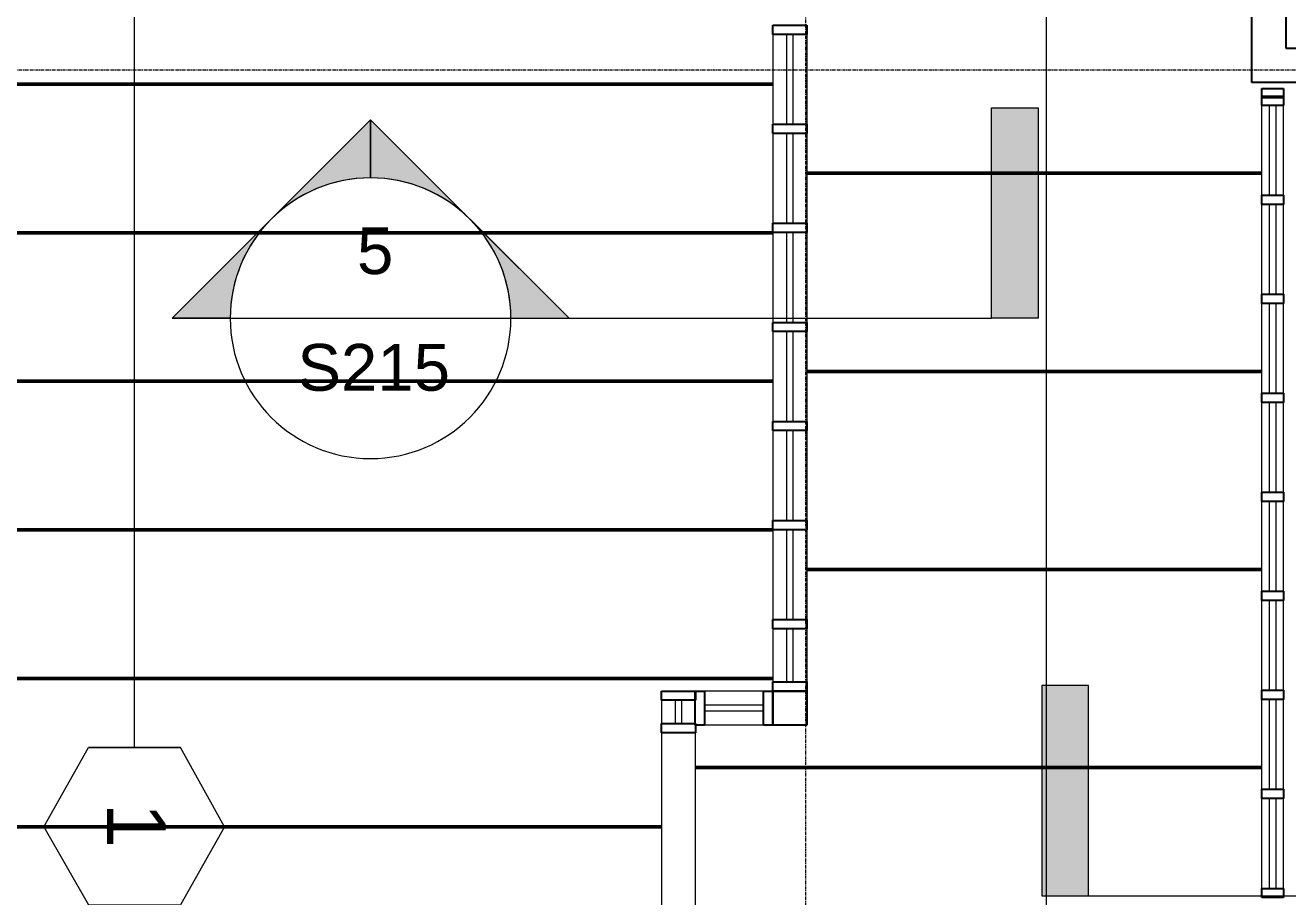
# Model space of a CAD drawing. Header units: inches. Extents: x -4036 to -1914, y 2 to 12338.
# Drawn here: x -3607.4 to -3403.5, y 10682.9 to 10823.7 of the extents above; entities that cross this region are included whole.
import ezdxf

# ---------------------------------------------------------------- set-up
doc = ezdxf.new("R2010")
doc.units = ezdxf.units.IN
doc.header["$MEASUREMENT"] = 0
doc.linetypes.add('Línea de rejilla', pattern=[0.875, 0.5, -0.125, 0.125, -0.125])
for name, color, linetype, lineweight in [('A-ANNO-NOTE', 131, 'Continuous', 9), ('A-DETL-GENF', 92, 'Continuous', 9), ('A-GLAZ-CURT', 52, 'Continuous', 9), ('A-GLAZ-CWMG', 51, 'Continuous', 9), ('G-ANNO-SYMB', 111, 'Continuous', 9), ('I-WALL', 2, 'Continuous', 9), ('S-BEAM', 12, 'Continuous', 9), ('S-BEAM-ANLY', 10, 'Continuous', 50), ('S-GRID', 1, 'Continuous', 9)]:
    doc.layers.add(name, color=color, linetype=linetype, lineweight=lineweight)
doc.styles.add('Arial', font='arial.ttf', dxfattribs={"height": 9.448819})
doc.styles.add('Arial_2', font='arial.ttf', dxfattribs={"height": 7.559055})

# ---------------------------------------------------------------- blocks, each defined once
blk = doc.blocks.new('System Panel - PlyWood-764936-FRAMING PLAN - 2ND FLOOR')
at = {"layer": 'A-GLAZ-CURT', "lineweight": 18}
for p, q in [((-7.25, -0.5), (-7.25, 0.5)), ((-7.25, 0.5), (7.25, 0.5)), ((7.25, 0.5), (7.25, -0.5)), ((7.25, -0.5), (-7.25, -0.5))]:
    blk.add_line(p, q, dxfattribs=at)
blk = doc.blocks.new('Rectangular Mullion - 5 1_2_-1273703-FRAMING PLAN - 2ND FLOOR')
at = {"layer": 'A-GLAZ-CWMG'}
for p, q in [((-3486.67, 10726.21), (-3486.67, 10717.64)), ((-3481.17, 10726.21), (-3481.17, 10717.64))]:
    blk.add_line(p, q, dxfattribs=at)
blk = doc.blocks.new('Rectangular Mullion - 5 1_2_-748981-FRAMING PLAN - 2ND FLOOR')
at = {"layer": 'A-GLAZ-CWMG'}
for p, q in [((-2522.7, 11828.21), (-2522.7, 11813.71)), ((-2517.2, 11828.21), (-2517.2, 11813.71))]:
    blk.add_line(p, q, dxfattribs=at)
blk = doc.blocks.new('Rectangular Mullion - 5 1_2_-748986-FRAMING PLAN - 2ND FLOOR')
at = {"layer": 'A-GLAZ-CWMG', "lineweight": 25}
for p, q in [((0, 2.75), (-1.5, 2.75)), ((-1.5, 2.75), (-1.5, -2.75)), ((0, -2.75), (0, 2.75)), ((-1.5, -2.75), (0, -2.75))]:
    blk.add_line(p, q, dxfattribs=at)
blk = doc.blocks.new('Rectangular Mullion - 5 1_2_-748984-FRAMING PLAN - 2ND FLOOR')
at = {"layer": 'A-GLAZ-CWMG', "lineweight": 25}
for p, q in [((0.75, 2.75), (-0.75, 2.75)), ((-0.75, 2.75), (-0.75, -2.75)), ((0.75, -2.75), (0.75, 2.75)), ((-0.75, -2.75), (0.75, -2.75))]:
    blk.add_line(p, q, dxfattribs=at)
blk = doc.blocks.new('System Panel - PlyWood-1273683-FRAMING PLAN - 2ND FLOOR')
at = {"layer": 'A-GLAZ-CURT', "lineweight": 18}
for p, q in [((-4.77, -0.5), (-4.77, 0.5)), ((-4.77, 0.5), (4.77, 0.5)), ((4.77, 0.5), (4.77, -0.5)), ((4.77, -0.5), (-4.77, -0.5))]:
    blk.add_line(p, q, dxfattribs=at)
blk = doc.blocks.new('Rectangular Mullion - 5 1_2_-1273681-FRAMING PLAN - 2ND FLOOR')
at = {"layer": 'A-GLAZ-CWMG'}
for p, q in [((-3488.17, 10716.14), (-3497.72, 10716.14)), ((-3488.17, 10710.64), (-3497.72, 10710.64))]:
    blk.add_line(p, q, dxfattribs=at)
blk = doc.blocks.new('Rectangular Mullion - 5 1_2_-753149-FRAMING PLAN - 2ND FLOOR')
at = {"layer": 'A-GLAZ-CWMG', "lineweight": 25}
for p, q in [((0, 2.75), (-1.5, 2.75)), ((-1.5, 2.75), (-1.5, -2.75)), ((0, -2.75), (0, 2.75)), ((-1.5, -2.75), (0, -2.75))]:
    blk.add_line(p, q, dxfattribs=at)
blk = doc.blocks.new('Rectangular Mullion - 5 1_2_-753150-FRAMING PLAN - 2ND FLOOR')
at = {"layer": 'A-GLAZ-CWMG', "lineweight": 25}
for p, q in [((-1.5, 2.75), (0, 2.75)), ((-1.5, -2.75), (-1.5, 2.75)), ((0, 2.75), (0, -2.75)), ((0, -2.75), (-1.5, -2.75))]:
    blk.add_line(p, q, dxfattribs=at)
blk = doc.blocks.new('System Panel - PlyWood-764997-FRAMING PLAN - 2ND FLOOR')
at = {"layer": 'A-GLAZ-CURT', "lineweight": 18}
for p, q in [((-6.88, -0.5), (-6.88, 0.5)), ((-6.88, 0.5), (-3.13, 0.5)), ((-3.13, 0.5), (-3.13, -0.5)), ((-3.13, -0.5), (-6.88, -0.5))]:
    blk.add_line(p, q, dxfattribs=at)
blk = doc.blocks.new('Rectangular Mullion - 5 1_2_-V22-FRAMING PLAN - 2ND FLOOR')
at = {"layer": 'A-GLAZ-CWMG'}
blk.add_line((-3504.67, 10714.64), (-3504.67, 10710.89), dxfattribs=at)
blk = doc.blocks.new('Rectangular Mullion - 5 1_2_-748987-FRAMING PLAN - 2ND FLOOR')
at = {"layer": 'A-GLAZ-CWMG', "lineweight": 25}
for p, q in [((-1.5, 2.75), (0, 2.75)), ((-1.5, -2.75), (-1.5, 2.75)), ((0, 2.75), (0, -2.75)), ((0, -2.75), (-1.5, -2.75))]:
    blk.add_line(p, q, dxfattribs=at)
blk = doc.blocks.new('Rectangular Mullion - 5 1_2_-750931-FRAMING PLAN - 2ND FLOOR')
at = {"layer": 'A-GLAZ-CWMG'}
for p, q in [((-3504.67, 10709.39), (-3504.67, 10700.14)), ((-3499.17, 10700.14), (-3499.17, 10709.39))]:
    blk.add_line(p, q, dxfattribs=at)
blk = doc.blocks.new('Rectangular Mullion - 5 1_2_-748983-FRAMING PLAN - 2ND FLOOR')
at = {"layer": 'A-GLAZ-CWMG'}
for p, q in [((-2749.17, 11742.74), (-2765.17, 11742.74)), ((-2765.17, 11737.24), (-2749.17, 11737.24))]:
    blk.add_line(p, q, dxfattribs=at)
blk = doc.blocks.new('Rectangular Mullion - 5 1_2_-750933-FRAMING PLAN - 2ND FLOOR')
at = {"layer": 'A-GLAZ-CWMG'}
for p, q in [((-3504.67, 10684.14), (-3504.67, 10669.39)), ((-3499.17, 10669.39), (-3499.17, 10684.14))]:
    blk.add_line(p, q, dxfattribs=at)
blk = doc.blocks.new('Rectangular Mullion - 5 1_2_-749712-FRAMING PLAN - 2ND FLOOR')
at = {"layer": 'A-GLAZ-CWMG', "lineweight": 25}
for p, q in [((0, 2.75), (-1.5, 2.75)), ((-1.5, 2.75), (-1.5, -2.75)), ((0, -2.75), (0, 2.75)), ((-1.5, -2.75), (0, -2.75))]:
    blk.add_line(p, q, dxfattribs=at)
blk = doc.blocks.new('Rectangular Mullion - 3 1_2_-735841-FRAMING PLAN - 2ND FLOOR')
at = {"layer": 'A-GLAZ-CWMG'}
for p, q in [((-3206.07, 10485.26), (-3206.07, 10499.76)), ((-3202.57, 10485.26), (-3202.57, 10499.76))]:
    blk.add_line(p, q, dxfattribs=at)
blk = doc.blocks.new('Rectangular Mullion - 3 1_2_-735869-FRAMING PLAN - 2ND FLOOR')
at = {"layer": 'A-GLAZ-CWMG', "lineweight": 25}
for p, q in [((0, 1.75), (-1.5, 1.75)), ((-1.5, 1.75), (-1.5, -1.75)), ((0, -1.75), (0, 1.75)), ((-1.5, -1.75), (0, -1.75))]:
    blk.add_line(p, q, dxfattribs=at)
blk = doc.blocks.new('Rectangular Mullion - 3 1_2_-735844-FRAMING PLAN - 2ND FLOOR')
at = {"layer": 'A-GLAZ-CWMG', "lineweight": 25}
for p, q in [((0.75, 1.75), (-0.75, 1.75)), ((-0.75, 1.75), (-0.75, -1.75)), ((0.75, -1.75), (0.75, 1.75)), ((-0.75, -1.75), (0.75, -1.75))]:
    blk.add_line(p, q, dxfattribs=at)
blk = doc.blocks.new('TRUSS - 22_-1469757-FRAMING PLAN - 2ND FLOOR')
at = {"layer": 'S-BEAM'}
blk.add_line((182.9, 0), (-154.25, 0), dxfattribs=at)
blk = doc.blocks.new('TRUSS - 22_-892746-FRAMING PLAN - 2ND FLOOR')
at = {"layer": 'S-BEAM'}
blk.add_line((173.9, 0), (-145.25, 0), dxfattribs=at)
blk = doc.blocks.new('System Panel - PlyWood-1273705-FRAMING PLAN - 2ND FLOOR')
at = {"layer": 'A-GLAZ-CURT', "lineweight": 18}
for p, q in [((-4.29, -0.5), (-4.29, 0.5)), ((-4.29, 0.5), (4.29, 0.5)), ((4.29, 0.5), (4.29, -0.5)), ((4.29, -0.5), (-4.29, -0.5))]:
    blk.add_line(p, q, dxfattribs=at)
blk = doc.blocks.new('TRUSSES - TRUSSES-1144902-FRAMING PLAN - 2ND FLOOR')
at = {"layer": 'A-DETL-GENF'}
blk.add_line((-12.61, 0), (-593.75, 0), dxfattribs=at)
blk = doc.blocks.new('TRUSSES - TRUSSES-1143614-FRAMING PLAN - 2ND FLOOR')
at = {"layer": 'A-DETL-GENF'}
h = blk.add_hatch(color=256, dxfattribs=at)
h.paths.add_polyline_path([(-133.65, 8.4), (-142.16, 0.26), (-131.89, 4.79), (-132.1, 4.81), (-132.33, 4.9), (-132.56, 5.06), (-133.02, 5.53), (-133.41, 6.17), (-133.68, 6.89), (-133.8, 7.59), (-133.74, 8.17)], flags=0)
h.paths.add_polyline_path([(-142.25, 0), (-133.65, -8.17), (-133.74, -7.95), (-133.79, -7.68), (-133.76, -7.02), (-133.56, -6.3), (-133.23, -5.61), (-132.8, -5.04), (-132.33, -4.68), (-132.1, -4.59), (-131.89, -4.56), (-131.7, -4.6), (-142.16, -0.04)], flags=0)
h = blk.add_hatch(color=256, dxfattribs=at)
h.paths.add_polyline_path([(133.65, 8.4), (133.74, 8.17), (133.79, 7.9), (133.76, 7.25), (133.56, 6.53), (133.23, 5.84), (132.8, 5.27), (132.33, 4.9), (132.1, 4.81), (131.89, 4.79), (131.7, 4.83), (142.25, 0.23)], flags=0)
h.paths.add_polyline_path([(142.25, 0), (131.89, -4.56), (132.1, -4.59), (132.33, -4.68), (132.56, -4.83), (133.02, -5.31), (133.41, -5.95), (133.68, -6.66), (133.8, -7.36), (133.74, -7.95), (133.65, -8.17)], flags=0)
for p, q in [((0, 14.61), (-12.61, 7.43)), ((0, 14.61), (12.85, 7.43)), ((-133.65, 8.4), (-142.25, 0.23)), ((-133.65, 8.4), (-133.37, 8.66)), ((133.65, 8.4), (133.37, 8.66)), ((142.25, 0.23), (133.65, 8.4)), ((-12.61, 7.43), (-12.61, -7.43)), ((12.85, -7.43), (12.85, 7.43)), ((12.85, 7.43), (12.85, -7.43)), ((-142.25, 0.23), (-131.7, 4.83)), ((131.7, 4.83), (142.25, 0.23)), ((-142.25, 0), (-133.65, -8.17)), ((-131.7, -4.6), (-142.25, 0)), ((-12.61, 0), (-142.25, 0)), ((12.85, 0), (142.25, 0)), ((142.25, 0), (131.7, -4.6)), ((133.65, -8.17), (142.25, 0)), ((0, -14.56), (-12.61, -7.43)), ((0, -14.56), (12.85, -7.43)), ((-133.65, -8.17), (-133.37, -8.43)), ((133.65, -8.17), (133.37, -8.43))]:
    blk.add_line(p, q, dxfattribs=at)
for centre, major_axis, start_param, end_param in [((-132.54, 6.74), (-0.84, 1.91), 0.527907, 1.031328), ((-132.54, 6.74), (-0.84, 1.91), 0, 0.515859), ((132.54, 6.74), (0.84, 1.91), 5.767326, 6.283185), ((132.54, 6.74), (0.84, 1.91), 5.251857, 5.755279), ((-132.54, 6.74), (-0.84, 1.91), 1.058732, 1.553534), ((-132.54, 6.74), (-0.84, 1.91), 1.586991, 2.08013), ((132.54, 6.74), (0.84, 1.91), 4.203055, 4.696194), ((132.54, 6.74), (0.84, 1.91), 4.729651, 5.224453), ((-132.54, 6.74), (-0.84, 1.91), 2.111632, 2.609761), ((-132.54, 6.74), (-0.84, 1.91), 2.630892, 3.141593), ((132.54, 6.74), (0.84, 1.91), 3.141593, 3.652293), ((132.54, 6.74), (0.84, 1.91), 3.673425, 4.171554), ((-132.54, -6.52), (0.84, 1.91), 1.061463, 1.554602), ((-132.54, -6.52), (0.84, 1.91), 0.531832, 1.029961), ((-132.54, -6.52), (0.84, 1.91), 0, 0.5107), ((132.54, -6.52), (-0.84, 1.91), 5.772485, 6.283185), ((132.54, -6.52), (-0.84, 1.91), 5.253224, 5.751353), ((132.54, -6.52), (-0.84, 1.91), 4.728584, 5.221723), ((-132.54, -6.52), (0.84, 1.91), 2.110265, 2.613686), ((-132.54, -6.52), (0.84, 1.91), 1.588058, 2.082861), ((-132.54, -6.52), (0.84, 1.91), 2.625734, 3.141593), ((132.54, -6.52), (-0.84, 1.91), 3.141593, 3.657452), ((132.54, -6.52), (-0.84, 1.91), 4.200325, 4.695127), ((132.54, -6.52), (-0.84, 1.91), 3.669499, 4.172921)]:
    blk.add_ellipse(centre, major_axis=major_axis, ratio=0.493649, start_param=start_param, end_param=end_param, dxfattribs=at)
for points, knots in [([(-131.7, 4.83), (-131.76, 4.81), (-131.89, 4.78), (-132.1, 4.8), (-132.33, 4.89), (-132.64, 5.1), (-133.03, 5.5), (-133.43, 6.16), (-133.73, 6.96), (-133.83, 7.64), (-133.77, 8.12), (-133.7, 8.31), (-133.65, 8.4)], [0, 0, 0, 0, 0.066667, 0.133333, 0.2, 0.266667, 0.4, 0.533333, 0.666667, 0.833333, 0.916667, 1, 1, 1, 1]), ([(133.65, 8.4), (133.69, 8.33), (133.75, 8.18), (133.81, 7.82), (133.79, 7.26), (133.59, 6.52), (133.26, 5.84), (132.86, 5.3), (132.44, 4.94), (132.11, 4.79), (131.86, 4.78), (131.76, 4.81), (131.7, 4.83)], [0, 0, 0, 0, 0.066667, 0.133333, 0.266667, 0.4, 0.533333, 0.65, 0.766667, 0.883333, 0.941667, 1, 1, 1, 1]), ([(-133.65, -8.17), (-133.69, -8.1), (-133.75, -7.96), (-133.81, -7.59), (-133.79, -7.03), (-133.59, -6.3), (-133.26, -5.62), (-132.86, -5.08), (-132.44, -4.71), (-132.11, -4.57), (-131.86, -4.55), (-131.76, -4.58), (-131.7, -4.6)], [0, 0, 0, 0, 0.066667, 0.133333, 0.266667, 0.4, 0.533333, 0.65, 0.766667, 0.883333, 0.941667, 1, 1, 1, 1]), ([(131.7, -4.6), (131.76, -4.58), (131.89, -4.55), (132.1, -4.57), (132.33, -4.67), (132.64, -4.87), (133.03, -5.28), (133.43, -5.93), (133.73, -6.73), (133.83, -7.41), (133.77, -7.9), (133.7, -8.09), (133.65, -8.17)], [0, 0, 0, 0, 0.066667, 0.133333, 0.2, 0.266667, 0.4, 0.533333, 0.666667, 0.833333, 0.916667, 1, 1, 1, 1])]:
    blk.add_open_spline(points, degree=3, knots=knots, dxfattribs=at)
blk = doc.blocks.new('Vista de diseño - Extremo final de sección - Rellenado-14997-FRAMING PLAN - 2ND FLOOR')
at = {"layer": 'G-ANNO-SYMB'}
blk.add_hatch(color=256, dxfattribs=at).paths.add_polyline_path([(0, 0.3543), (0, 0), (-0.0787, 0), (-0.0787, 0.3543)], flags=0)
for p, q in [((0, 0.3543), (-0.0787, 0.3543)), ((-0.0787, 0.3543), (-0.0787, 0)), ((0, 0), (0, 0.3543)), ((-0.0787, 0), (0, 0))]:
    blk.add_line(p, q, dxfattribs=at)
blk = doc.blocks.new('Vista de diseño - Extremo inicial de sección - Rellenado-1561-FRAMING PLAN - 2ND FLOOR')
at = {"layer": 'G-ANNO-SYMB'}
h = blk.add_hatch(color=256, dxfattribs=at)
edge = h.paths.add_edge_path(flags=0)
edge.add_line((-0.2362, 0.3341), (-0.2362, 0.2362))
edge.add_arc((-0.2362, 0), 0.2362, 90, 135)
edge.add_line((-0.4033, 0.167), (-0.2362, 0.3341))
h = blk.add_hatch(color=256, dxfattribs=at)
edge = h.paths.add_edge_path(flags=0)
edge.add_line((-0.2362, 0.3341), (-0.0692, 0.167))
edge.add_arc((-0.2362, 0), 0.2362, 45, 90)
edge.add_line((-0.2362, 0.2362), (-0.2362, 0.3341))
h = blk.add_hatch(color=256, dxfattribs=at)
edge = h.paths.add_edge_path(flags=0)
edge.add_line((-0.5703, 0), (-0.4033, 0.167))
edge.add_arc((-0.2362, 0), 0.2362, 135, 180)
edge.add_line((-0.4724, 0), (-0.5703, 0))
h = blk.add_hatch(color=256, dxfattribs=at)
edge = h.paths.add_edge_path(flags=0)
edge.add_line((0.0978, 0), (0, 0))
edge.add_arc((-0.2362, 0), 0.2362, 360, 405)
edge.add_line((-0.0692, 0.167), (0.0978, 0))
for p, q in [((-0.2362, 0.3341), (-0.5703, 0)), ((-0.2362, 0.3341), (-0.4033, 0.167)), ((-0.2362, 0.3341), (0.0978, 0)), ((-0.2362, 0.2362), (-0.2362, 0.3341)), ((-0.2362, 0.3341), (-0.2362, 0.2362)), ((-0.0692, 0.167), (-0.2362, 0.3341)), ((-0.4033, 0.167), (-0.5703, 0)), ((0.0978, 0), (-0.0692, 0.167)), ((-0.5703, 0), (-0.4724, 0)), ((0, 0), (0.0978, 0)), ((-0.4724, 0), (-0.5703, 0)), ((0, 0), (0.0978, 0))]:
    blk.add_line(p, q, dxfattribs=at)
for start, end in [(360, 180), (90, 135), (45, 90), (135, 180), (360, 45), (180, 360)]:
    blk.add_arc((-0.2362, 0), 0.2362, start, end, dxfattribs=at)

msp = doc.modelspace()

# ---------------------------------------------------------------- linework, layer by layer
at = {"layer": 'G-ANNO-SYMB'}
for p, q in [((-3574.34, 10776.37), (-3528.99, 10776.37)), ((-3528.99, 10776.37), (-3451.35, 10776.37)), ((-3435.65, 10683.04), (-3358.01, 10683.04))]:
    msp.add_line(p, q, dxfattribs=at)
at = {"layer": 'I-WALL', "lineweight": 25}
for p, q in [((-3409.3, 10814.49), (-3409.3, 10934.38)), ((-3403.8, 10934.38), (-3403.8, 10819.99)), ((-3403.8, 10819.99), (-3367.34, 10819.99)), ((-3367.34, 10814.49), (-3409.3, 10814.49)), ((-3486.67, 10710.64), (-3486.67, 10716.14)), ((-3486.67, 10716.14), (-3481.17, 10716.14)), ((-3481.17, 10716.14), (-3481.17, 10710.64)), ((-3481.17, 10710.64), (-3486.67, 10710.64))]:
    msp.add_line(p, q, dxfattribs=at)
at = {"layer": 'S-BEAM-ANLY', "color": 7}
for p, q in [((-3822.47, 10814.19), (-3516.67, 10814.19)), ((-3516.67, 10814.19), (-3486.67, 10814.19)), ((-3481.17, 10799.79), (-3462.8, 10799.79)), ((-3462.8, 10799.79), (-3426.05, 10799.79)), ((-3426.05, 10799.79), (-3407.67, 10799.79)), ((-3822.47, 10790.19), (-3516.67, 10790.19)), ((-3516.67, 10790.19), (-3486.67, 10790.19)), ((-3481.17, 10767.79), (-3462.8, 10767.79)), ((-3462.8, 10767.79), (-3426.05, 10767.79)), ((-3426.05, 10767.79), (-3407.67, 10767.79)), ((-3822.47, 10766.19), (-3516.67, 10766.19)), ((-3516.67, 10766.19), (-3486.67, 10766.19)), ((-3822.47, 10742.19), (-3516.67, 10742.19)), ((-3516.67, 10742.19), (-3486.67, 10742.19)), ((-3481.17, 10735.79), (-3462.8, 10735.79)), ((-3462.8, 10735.79), (-3426.05, 10735.79)), ((-3426.05, 10735.79), (-3407.67, 10735.79)), ((-3822.47, 10718.19), (-3516.67, 10718.19)), ((-3516.67, 10718.19), (-3486.67, 10718.19)), ((-3499.17, 10703.79), (-3476.34, 10703.79)), ((-3476.34, 10703.79), (-3430.56, 10703.79)), ((-3430.56, 10703.79), (-3407.67, 10703.79)), ((-3822.47, 10694.19), (-3534.67, 10694.19)), ((-3534.67, 10694.19), (-3504.67, 10694.19))]:
    msp.add_line(p, q, dxfattribs=at)
at = {"layer": 'S-GRID', "linetype": 'Línea de rejilla'}
for p, q in [((-3481.32, 9786.33), (-3481.32, 12288.56)), ((-1959.43, 10816.44), (-3987.13, 10816.44))]:
    msp.add_line(p, q, dxfattribs=at)

# ---------------------------------------------------------------- block references
at = {"layer": 'A-DETL-GENF', "rotation": 89.99999999999895}
for name, p in [('TRUSSES - TRUSSES-1144902-FRAMING PLAN - 2ND FLOOR', (-3442.49, 10944.79)), ('TRUSSES - TRUSSES-1143614-FRAMING PLAN - 2ND FLOOR', (-3589.82, 10694.19))]:
    msp.add_blockref(name, p, dxfattribs=at)
at = {"layer": 'A-GLAZ-CURT'}
for name, p, rotation in [('System Panel - PlyWood-764936-FRAMING PLAN - 2ND FLOOR', (-3483.92, 10814.96), 269.9999999999998), ('System Panel - PlyWood-764936-FRAMING PLAN - 2ND FLOOR', (-3405.92, 10803.51), 89.9999999999999), ('System Panel - PlyWood-764936-FRAMING PLAN - 2ND FLOOR', (-3483.92, 10798.96), 269.9999999999998), ('System Panel - PlyWood-764936-FRAMING PLAN - 2ND FLOOR', (-3405.92, 10787.51), 89.9999999999999), ('System Panel - PlyWood-764936-FRAMING PLAN - 2ND FLOOR', (-3483.92, 10782.96), 269.9999999999998), ('System Panel - PlyWood-764936-FRAMING PLAN - 2ND FLOOR', (-3405.92, 10771.51), 89.9999999999999), ('System Panel - PlyWood-764936-FRAMING PLAN - 2ND FLOOR', (-3483.92, 10766.96), 269.9999999999998), ('System Panel - PlyWood-764936-FRAMING PLAN - 2ND FLOOR', (-3405.92, 10755.51), 89.9999999999999), ('System Panel - PlyWood-764936-FRAMING PLAN - 2ND FLOOR', (-3483.92, 10750.96), 269.9999999999998), ('System Panel - PlyWood-764936-FRAMING PLAN - 2ND FLOOR', (-3405.92, 10739.51), 89.9999999999999), ('System Panel - PlyWood-764936-FRAMING PLAN - 2ND FLOOR', (-3483.92, 10734.96), 269.9999999999998), ('System Panel - PlyWood-764936-FRAMING PLAN - 2ND FLOOR', (-3405.92, 10723.51), 89.9999999999999), ('System Panel - PlyWood-1273705-FRAMING PLAN - 2ND FLOOR', (-3483.92, 10721.93), 269.9999999999998), ('System Panel - PlyWood-764997-FRAMING PLAN - 2ND FLOOR', (-3501.92, 10707.76), 270), ('System Panel - PlyWood-764936-FRAMING PLAN - 2ND FLOOR', (-3405.92, 10707.51), 89.9999999999999), ('System Panel - PlyWood-1273683-FRAMING PLAN - 2ND FLOOR', (-3492.95, 10713.39), 180), ('System Panel - PlyWood-764936-FRAMING PLAN - 2ND FLOOR', (-3405.92, 10691.51), 89.9999999999999)]:
    msp.add_blockref(name, p, dxfattribs=dict(at, rotation=rotation))
at = {"layer": 'A-GLAZ-CWMG', "extrusion": (0, 0, -1)}
for name, p, rotation in [('Rectangular Mullion - 5 1_2_-748984-FRAMING PLAN - 2ND FLOOR', (3483.92, 10822.96), 270.0000000000002), ('Rectangular Mullion - 3 1_2_-735869-FRAMING PLAN - 2ND FLOOR', (3405.92, 10813.49), 90.00000000000011), ('Rectangular Mullion - 3 1_2_-735844-FRAMING PLAN - 2ND FLOOR', (3405.92, 10811.51), 90.00000000000011), ('Rectangular Mullion - 5 1_2_-748984-FRAMING PLAN - 2ND FLOOR', (3483.92, 10806.96), 270.0000000000002), ('Rectangular Mullion - 3 1_2_-735844-FRAMING PLAN - 2ND FLOOR', (3405.92, 10795.51), 90.00000000000011), ('Rectangular Mullion - 5 1_2_-748984-FRAMING PLAN - 2ND FLOOR', (3483.92, 10790.96), 270.0000000000002), ('Rectangular Mullion - 3 1_2_-735844-FRAMING PLAN - 2ND FLOOR', (3405.92, 10779.51), 90.00000000000011), ('Rectangular Mullion - 5 1_2_-748984-FRAMING PLAN - 2ND FLOOR', (3483.92, 10774.96), 270.0000000000002), ('Rectangular Mullion - 3 1_2_-735844-FRAMING PLAN - 2ND FLOOR', (3405.92, 10763.51), 90.00000000000011), ('Rectangular Mullion - 5 1_2_-748984-FRAMING PLAN - 2ND FLOOR', (3483.92, 10758.96), 270.0000000000002), ('Rectangular Mullion - 3 1_2_-735844-FRAMING PLAN - 2ND FLOOR', (3405.92, 10747.51), 90.00000000000011), ('Rectangular Mullion - 5 1_2_-748984-FRAMING PLAN - 2ND FLOOR', (3483.92, 10742.96), 270.0000000000002), ('Rectangular Mullion - 3 1_2_-735844-FRAMING PLAN - 2ND FLOOR', (3405.92, 10731.51), 90.00000000000011), ('Rectangular Mullion - 5 1_2_-748984-FRAMING PLAN - 2ND FLOOR', (3483.92, 10726.96), 270.0000000000002), ('Rectangular Mullion - 5 1_2_-748986-FRAMING PLAN - 2ND FLOOR', (3483.92, 10716.14), 270.0000000000002), ('Rectangular Mullion - 3 1_2_-735844-FRAMING PLAN - 2ND FLOOR', (3405.92, 10715.51), 90.00000000000011), ('Rectangular Mullion - 5 1_2_-749712-FRAMING PLAN - 2ND FLOOR', (3501.92, 10709.39), 270), ('Rectangular Mullion - 3 1_2_-735844-FRAMING PLAN - 2ND FLOOR', (3405.92, 10699.51), 90.00000000000011), ('Rectangular Mullion - 3 1_2_-735844-FRAMING PLAN - 2ND FLOOR', (3405.92, 10683.51), 90.00000000000011)]:
    msp.add_blockref(name, p, dxfattribs=dict(at, rotation=rotation))
at = {"layer": 'A-GLAZ-CWMG'}
for name, p in [('Rectangular Mullion - 5 1_2_-748981-FRAMING PLAN - 2ND FLOOR', (-963.98, -1006)), ('Rectangular Mullion - 3 1_2_-735841-FRAMING PLAN - 2ND FLOOR', (-201.6, 311)), ('Rectangular Mullion - 5 1_2_-748981-FRAMING PLAN - 2ND FLOOR', (-963.98, -1022)), ('Rectangular Mullion - 3 1_2_-735841-FRAMING PLAN - 2ND FLOOR', (-201.6, 295)), ('Rectangular Mullion - 5 1_2_-748981-FRAMING PLAN - 2ND FLOOR', (-963.98, -1038)), ('Rectangular Mullion - 3 1_2_-735841-FRAMING PLAN - 2ND FLOOR', (-201.6, 279)), ('Rectangular Mullion - 5 1_2_-748981-FRAMING PLAN - 2ND FLOOR', (-963.98, -1054)), ('Rectangular Mullion - 3 1_2_-735841-FRAMING PLAN - 2ND FLOOR', (-201.6, 263)), ('Rectangular Mullion - 5 1_2_-748981-FRAMING PLAN - 2ND FLOOR', (-963.98, -1070)), ('Rectangular Mullion - 3 1_2_-735841-FRAMING PLAN - 2ND FLOOR', (-201.6, 247)), ('Rectangular Mullion - 5 1_2_-748981-FRAMING PLAN - 2ND FLOOR', (-963.98, -1086)), ('Rectangular Mullion - 3 1_2_-735841-FRAMING PLAN - 2ND FLOOR', (-201.6, 231)), ('Rectangular Mullion - 5 1_2_-1273703-FRAMING PLAN - 2ND FLOOR', (0, 0)), ('Rectangular Mullion - 5 1_2_-V22-FRAMING PLAN - 2ND FLOOR', (0, 0)), ('Rectangular Mullion - 5 1_2_-1273681-FRAMING PLAN - 2ND FLOOR', (0, 0)), ('Rectangular Mullion - 5 1_2_-753150-FRAMING PLAN - 2ND FLOOR', (-3486.67, 10713.39)), ('Rectangular Mullion - 3 1_2_-735841-FRAMING PLAN - 2ND FLOOR', (-201.6, 215)), ('Rectangular Mullion - 5 1_2_-750931-FRAMING PLAN - 2ND FLOOR', (0, 0)), ('Rectangular Mullion - 3 1_2_-735841-FRAMING PLAN - 2ND FLOOR', (-201.6, 199)), ('Rectangular Mullion - 5 1_2_-750933-FRAMING PLAN - 2ND FLOOR', (0, 0))]:
    msp.add_blockref(name, p, dxfattribs=at)
at = {"layer": 'A-GLAZ-CWMG', "rotation": 90}
for name, p in [('Rectangular Mullion - 5 1_2_-748987-FRAMING PLAN - 2ND FLOOR', (-3501.92, 10716.14)), ('Rectangular Mullion - 5 1_2_-748983-FRAMING PLAN - 2ND FLOOR', (8238.07, 13449.31))]:
    msp.add_blockref(name, p, dxfattribs=at)
at = {"layer": 'A-GLAZ-CWMG', "extrusion": (0, 0, -1)}
msp.add_blockref('Rectangular Mullion - 5 1_2_-753149-FRAMING PLAN - 2ND FLOOR', (3499.22, 10713.39), dxfattribs=at)
at = {"layer": 'G-ANNO-SYMB', "extrusion": (0, 0, -1), "xscale": 95.99999999999994, "yscale": 95.99999999999994, "zscale": 95.99999999999994}
msp.add_blockref('Vista de diseño - Extremo final de sección - Rellenado-14997-FRAMING PLAN - 2ND FLOOR', (3451.35, 10776.37), dxfattribs=at)
at = {"layer": 'G-ANNO-SYMB', "xscale": 95.99999999999994, "yscale": 95.99999999999994, "zscale": 95.99999999999994}
for name, p in [('Vista de diseño - Extremo inicial de sección - Rellenado-1561-FRAMING PLAN - 2ND FLOOR', (-3528.99, 10776.37)), ('Vista de diseño - Extremo final de sección - Rellenado-14997-FRAMING PLAN - 2ND FLOOR', (-3435.65, 10683.04))]:
    msp.add_blockref(name, p, dxfattribs=at)
at = {"layer": 'S-BEAM'}
for name, p in [('TRUSS - 22_-1469757-FRAMING PLAN - 2ND FLOOR', (-3669.57, 10814.19)), ('TRUSS - 22_-1469757-FRAMING PLAN - 2ND FLOOR', (-3669.57, 10790.19)), ('TRUSS - 22_-1469757-FRAMING PLAN - 2ND FLOOR', (-3669.57, 10766.19)), ('TRUSS - 22_-1469757-FRAMING PLAN - 2ND FLOOR', (-3669.57, 10742.19)), ('TRUSS - 22_-1469757-FRAMING PLAN - 2ND FLOOR', (-3669.57, 10718.19)), ('TRUSS - 22_-892746-FRAMING PLAN - 2ND FLOOR', (-3678.57, 10694.19))]:
    msp.add_blockref(name, p, dxfattribs=at)

# ---------------------------------------------------------------- texts
at = {"layer": 'A-ANNO-NOTE', "insert": (-3584.77, 10698.1), "char_height": 9.45, "width": 8.787, "attachment_point": 1, "rotation": 270, "style": 'Arial'}
msp.add_mtext('1', dxfattribs=at)
at = {"layer": 'G-ANNO-SYMB', "attachment_point": 1, "style": 'Arial_2'}
for s, insert, char_height, width in [('5', (-3553.85, 10791.07), 7.56, 7.272), ('S215', (-3563.49, 10772.22), 7.559, 30.603)]:
    msp.add_mtext(s, dxfattribs=dict(at, insert=insert, char_height=char_height, width=width))

doc.saveas('drawing.dxf')
